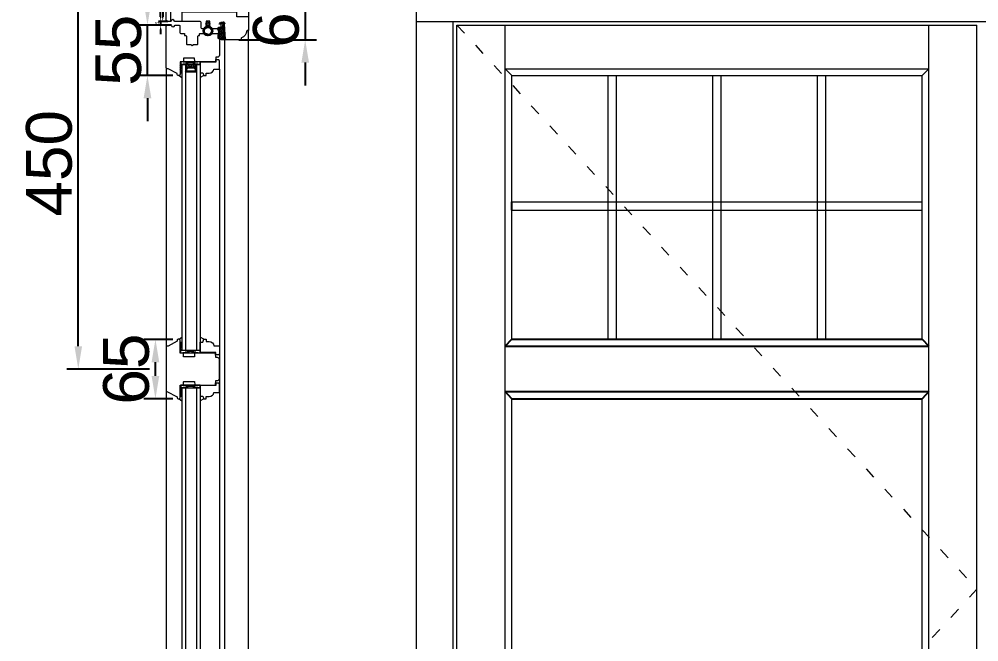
# Model space of a CAD drawing. Header units: millimetres. Extents: x 0 to 182016, y 11 to 3710.
# Drawn here: x 130620 to 131669, y 1785 to 2466 of the extents above; entities that cross this region are included whole.
import ezdxf

# ---------------------------------------------------------------- set-up
doc = ezdxf.new("R2010")
doc.units = ezdxf.units.MM
doc.linetypes.add('ACAD_ISO03W100', pattern=[30, 12, -18])
for name, color, linetype, lineweight in [('Matmenys', 10, 'Continuous', 20), ('OTHER', 251, 'Continuous', 13), ('Stakta', 7, 'Continuous', 25), ('Testinės profilio linijos', 7, 'Continuous', 5)]:
    doc.layers.add(name, color=color, linetype=linetype, lineweight=lineweight)
doc.layers.add('Stiklo paketas', color=7, linetype='Continuous')
doc.styles.get("Standard").update_dxf_attribs({"font": 'arial.ttf'})
doc.dimstyles.new('2', dxfattribs={"dimscale": 2, "dimtxt": 2.5, "dimasz": 2.5, "dimexe": 1.25, "dimexo": 0.625, "dimtad": 1, "dimtxsty": 'Standard', "dimcen": 2.5, "dimadec": 0, "dimazin": 0, "dimtfac": 1, "dimtmove": 0, "dimatfit": 3, "dimfxl": 1, "dimarcsym": 0})
doc.dimstyles.new('Padidinti matmenys', dxfattribs={"dimscale": 10, "dimtxt": 5, "dimasz": 2.5, "dimexe": 1.25, "dimexo": 0.625, "dimtad": 1, "dimdec": 1, "dimtxsty": 'Standard', "dimcen": 2.5, "dimadec": 0, "dimazin": 0, "dimtfac": 1, "dimtdec": 1, "dimtmove": 0, "dimatfit": 3, "dimfxl": 1, "dimarcsym": 0})

# ---------------------------------------------------------------- blocks, each defined once
blk = doc.blocks.new('*D1874')
at = {"layer": 'Defpoints', "color": 0, "transparency": 16777216}
for p in [(130788.9, 2503.1), (130776.5, 2463.1), (130783.4, 2463.1)]:
    blk.add_point(p, dxfattribs=at)
at = {"layer": 'Matmenys', "color": 0, "lineweight": -2, "transparency": 16777216}
for p, q in [((130787.6, 2503.1), (130774, 2503.1)), ((130776.5, 2498.1), (130776.5, 2468.1)), ((130782.1, 2463.1), (130774, 2463.1))]:
    blk.add_line(p, q, dxfattribs=at)
at = {"layer": 'Matmenys', "color": 0, "transparency": 16777216}
for points in [[(130775.7, 2498.1), (130777.3, 2498.1), (130776.5, 2503.1)], [(130775.7, 2468.1), (130777.3, 2468.1), (130776.5, 2463.1)]]:
    blk.add_solid(points, dxfattribs=at)
at = {"layer": 'Matmenys', "color": 0, "lineweight": 5, "transparency": 16777216, "insert": (130772.7, 2483.1), "char_height": 5, "attachment_point": 5, "rotation": 90}
blk.add_mtext('40', dxfattribs=at)
blk = doc.blocks.new('*D1875')
at = {"color": 0, "lineweight": -2, "transparency": 16777216}
for p, q in [((130932.2, 2528.1), (130932.2, 2553.1)), ((130868.1, 2503.1), (130944.7, 2503.1)), ((130932.2, 2503.1), (130932.2, 2443.1)), ((130859.6, 2443.1), (130944.7, 2443.1)), ((130932.2, 2418.1), (130932.2, 2393.1))]:
    blk.add_line(p, q, dxfattribs=at)
at = {"color": 0, "transparency": 16777216}
for points in [[(130928.1, 2528.1), (130936.4, 2528.1), (130932.2, 2503.1)], [(130928.1, 2418.1), (130936.4, 2418.1), (130932.2, 2443.1)]]:
    blk.add_solid(points, dxfattribs=at)
at = {"layer": 'Defpoints', "color": 0, "transparency": 16777216}
for p in [(130861.9, 2503.1), (130853.4, 2443.1), (130932.2, 2443.1)]:
    blk.add_point(p, dxfattribs=at)
at = {"color": 0, "lineweight": 5, "transparency": 16777216, "insert": (130900.5, 2473.1), "char_height": 50, "attachment_point": 5, "rotation": 90}
blk.add_mtext('60', dxfattribs=at)
blk = doc.blocks.new('*D1876')
at = {"color": 0, "lineweight": -2, "transparency": 16777216}
for p, q in [((130759.8, 2484.1), (130759.8, 2509.1)), ((130785.9, 2459.1), (130747.3, 2459.1)), ((130759.8, 2404.1), (130759.8, 2459.1)), ((130787.6, 2404.1), (130747.3, 2404.1)), ((130759.8, 2379.1), (130759.8, 2354.1))]:
    blk.add_line(p, q, dxfattribs=at)
at = {"color": 0, "transparency": 16777216}
for points in [[(130755.6, 2484.1), (130764, 2484.1), (130759.8, 2459.1)], [(130755.6, 2379.1), (130764, 2379.1), (130759.8, 2404.1)]]:
    blk.add_solid(points, dxfattribs=at)
at = {"layer": 'Defpoints', "color": 0, "transparency": 16777216}
for p in [(130759.8, 2459.1), (130792.1, 2459.1), (130793.9, 2404.1)]:
    blk.add_point(p, dxfattribs=at)
at = {"color": 0, "lineweight": 5, "transparency": 16777216, "insert": (130728.1, 2431.6), "char_height": 50, "attachment_point": 5, "rotation": 90}
blk.add_mtext('55', dxfattribs=at)
blk = doc.blocks.new('*D1878')
at = {"layer": 'Defpoints', "color": 0, "transparency": 16777216}
for p in [(130774.2, 2459.1), (130783.4, 2463.1), (130783.6, 2459.1)]:
    blk.add_point(p, dxfattribs=at)
at = {"layer": 'Matmenys', "color": 0, "lineweight": -2, "transparency": 16777216}
for p, q in [((130774.2, 2468.1), (130774.2, 2473.1)), ((130782.1, 2463.1), (130771.7, 2463.1)), ((130782.4, 2459.1), (130771.7, 2459.1)), ((130774.2, 2463.1), (130774.2, 2459.1)), ((130774.2, 2454.1), (130774.2, 2449.1))]:
    blk.add_line(p, q, dxfattribs=at)
at = {"layer": 'Matmenys', "color": 0, "transparency": 16777216}
for points in [[(130773.4, 2468.1), (130775, 2468.1), (130774.2, 2463.1)], [(130773.4, 2454.1), (130775, 2454.1), (130774.2, 2459.1)]]:
    blk.add_solid(points, dxfattribs=at)
at = {"layer": 'Matmenys', "color": 0, "lineweight": 5, "transparency": 16777216, "insert": (130770.4, 2461.1), "char_height": 5, "attachment_point": 5, "rotation": 90}
blk.add_mtext('4', dxfattribs=at)
blk = doc.blocks.new('*D2136')
at = {"color": 0, "lineweight": -2, "ltscale": 0.1, "transparency": 16777216}
for p, q in [((130932.2, 2558.1), (130932.2, 2667)), ((130872.3, 2533.1), (130944.7, 2533.1)), ((130932.2, 2503.1), (130932.2, 2533.1)), ((130872.3, 2503.1), (130944.7, 2503.1)), ((130932.2, 2478.1), (130932.2, 2453.1))]:
    blk.add_line(p, q, dxfattribs=at)
at = {"color": 0, "ltscale": 0.1, "transparency": 16777216}
for points in [[(130928.1, 2558.1), (130936.4, 2558.1), (130932.2, 2533.1)], [(130928.1, 2478.1), (130936.4, 2478.1), (130932.2, 2503.1)]]:
    blk.add_solid(points, dxfattribs=at)
at = {"layer": 'Defpoints', "color": 0, "ltscale": 0.1, "transparency": 16777216}
for p in [(130866, 2533.1), (130932.2, 2533.1), (130866, 2503.1)]:
    blk.add_point(p, dxfattribs=at)
at = {"color": 0, "ltscale": 0.1, "transparency": 16777216, "insert": (130900.4, 2625), "char_height": 50, "attachment_point": 5, "rotation": 90}
blk.add_mtext('30', dxfattribs=at)
blk = doc.blocks.new('*D2138')
at = {"color": 0, "lineweight": -2, "ltscale": 0.1, "transparency": 16777216}
for p, q in [((130787.6, 2115.5), (130756, 2115.5)), ((130768.5, 2075.5), (130768.5, 2090.5)), ((130787.6, 2050.5), (130756, 2050.5))]:
    blk.add_line(p, q, dxfattribs=at)
at = {"color": 0, "ltscale": 0.1, "transparency": 16777216}
for points in [[(130764.3, 2090.5), (130772.7, 2090.5), (130768.5, 2115.5)], [(130764.3, 2075.5), (130772.7, 2075.5), (130768.5, 2050.5)]]:
    blk.add_solid(points, dxfattribs=at)
at = {"layer": 'Defpoints', "color": 0, "ltscale": 0.1, "transparency": 16777216}
for p in [(130768.5, 2115.5), (130793.9, 2115.5), (130793.9, 2050.5)]:
    blk.add_point(p, dxfattribs=at)
at = {"color": 0, "ltscale": 0.1, "transparency": 16777216, "insert": (130736.7, 2083), "char_height": 50, "attachment_point": 5, "rotation": 90}
blk.add_mtext('65', dxfattribs=at)
blk = doc.blocks.new('*D2139')
at = {"color": 0, "lineweight": -2, "ltscale": 0.1, "transparency": 16777216}
for p, q in [((130776.1, 2533.1), (130671.7, 2533.1)), ((130684.2, 2108), (130684.2, 2508.1)), ((130762.2, 2083), (130671.7, 2083))]:
    blk.add_line(p, q, dxfattribs=at)
at = {"color": 0, "ltscale": 0.1, "transparency": 16777216}
for points in [[(130680, 2508.1), (130688.3, 2508.1), (130684.2, 2533.1)], [(130680, 2108), (130688.3, 2108), (130684.2, 2083)]]:
    blk.add_solid(points, dxfattribs=at)
at = {"layer": 'Defpoints', "color": 0, "ltscale": 0.1, "transparency": 16777216}
for p in [(130684.2, 2533.1), (130782.4, 2533.1), (130768.5, 2083)]:
    blk.add_point(p, dxfattribs=at)
at = {"color": 0, "ltscale": 0.1, "transparency": 16777216, "insert": (130652.4, 2308), "char_height": 50, "attachment_point": 5, "rotation": 90}
blk.add_mtext('450', dxfattribs=at)

msp = doc.modelspace()

# ---------------------------------------------------------------- hatches: boundary and pattern name
at = {"lineweight": 0, "ltscale": 0.5}
h = msp.add_hatch(dxfattribs=at)
h.set_pattern_fill('ANSI37', color=256, scale=0.5, style=0)
h.set_pattern_definition([(45, (130795.3701, 2419.5508), (-1.12253, 1.12253), []), (135, (130795.3701, 2419.5508), (-1.12253, -1.12253), [])])
h.paths.add_polyline_path([(130797.3701008, 2407.0507671), (130797.3701008, 2416.0507671), (130795.3701008, 2416.0507671), (130795.3701008, 2407.0507671)])
at = {"lineweight": 0}
h = msp.add_hatch(dxfattribs=at)
h.set_pattern_fill('HEX', color=256, scale=0.25, style=0)
h.set_pattern_definition([(360, (117893.9611, 20763.3218), (-7e-16, -1.374815), [0.79375, -1.5875]), (240, (117893.9611, 20763.3218), (-1.190624716, 0.6874075), [0.79375, -1.5875]), (300, (117894.7548, 20763.3218), (-1.190624716, -0.6874075), [0.79375, -1.5875])])
h.paths.add_polyline_path([(130801.3693917, 2416.0507671), (130801.3693917, 2411.0507671), (130803.3693917, 2413.0507671), (130811.3693917, 2413.0507671), (130813.3693917, 2411.0507671), (130813.3701008, 2416.0507671)])
h = msp.add_hatch(dxfattribs=at)
h.set_pattern_fill('JIS_WOOD', color=256, style=0)
h.set_pattern_definition([(315, (117893.9611, 20763.3218), (-0.5, -0.5), [])])
h.paths.add_polyline_path([(130811.3693917, 2413.0507671), (130803.3693917, 2413.0507671), (130801.3693917, 2411.0507671), (130801.3693917, 2408.0507671), (130813.4059743, 2408.0330337), (130813.3693917, 2411.0507671)])
h.paths.add_polyline_path([(130803.7836053, 2412.0507671), (130810.9551782, 2412.0507671), (130812.3693917, 2410.6365535), (130812.3693917, 2409.0507671), (130802.3693917, 2409.0507671), (130802.3693917, 2410.6365535)], flags=16)
at = {"lineweight": 0, "ltscale": 0.5}
h = msp.add_hatch(dxfattribs=at)
h.set_pattern_fill('ANSI37', color=256, scale=0.5, style=0)
h.set_pattern_definition([(45, (130795.3701, 1059.6748), (-1.122532, 1.122532), []), (135, (130795.3701, 1059.6748), (-1.122532, -1.122532), [])])
h.paths.add_polyline_path([(130797.3701012, 2112.5275474), (130797.3701012, 2103.5275474), (130795.3701012, 2103.5275474), (130795.3701012, 2112.5275474)])
h = msp.add_hatch(dxfattribs=at)
h.set_pattern_fill('ANSI37', color=256, scale=0.5, style=0)
h.set_pattern_definition([(45, (130795.3701, 1166.6748), (-1.122532, 1.122532), []), (135, (130795.3701, 1166.6748), (-1.122532, -1.122532), [])])
h.paths.add_polyline_path([(130797.3701012, 2053.5275474), (130797.3701012, 2062.5275474), (130795.3701012, 2062.5275474), (130795.3701012, 2053.5275474)])
at = {"layer": 'Matmenys'}
h = msp.add_hatch(dxfattribs=at)
h.set_pattern_fill('ANSI37', color=252, scale=0.5, angle=-180, style=0)
h.set_pattern_definition([(225, (-24824.926, -1098163.0218), (1.1225320151, -1.1225320151), []), (315, (-24824.926, -1098163.0218), (1.1225320151, 1.1225320151), [])])
edge = h.paths.add_edge_path()
edge.add_arc((130843.4898307, 2446.5649189), 0.1, 273.5893456117, 363.5893456117, ccw=False)
edge.add_line((130843.4960912, 2446.4651151), (130841.9484054, 2446.3680319))
edge.add_arc((130841.9640566, 2446.1185223), 0.25, 93.5893456117, 273.5893456117)
edge.add_line((130841.9797079, 2445.8690127), (130844.0264128, 2445.9973983))
edge.add_arc((130844.0201523, 2446.0972022), 0.1, 273.5893456117, 363.589345619)
edge.add_line((130844.1199562, 2446.1034627), (130844.1955992, 2446.1082076))
edge.add_line((130844.1955992, 2446.1082076), (130844.3199135, 2444.1264067))
edge.add_spline(control_points=[(130844.3199135, 2444.1264067), (130844.3081112, 2444.0472482), (130844.2969356, 2443.9772566), (130844.2751417, 2443.8935058), (130844.2657559, 2443.8699415), (130844.253061, 2443.8460584), (130844.2468118, 2443.8379988), (130844.221223, 2443.813511), (130844.191986, 2443.7946181), (130844.0876662, 2443.7609148), (130844.014734, 2443.7477928), (130843.7617509, 2443.7280907), (130843.5479168, 2443.738589), (130843.1054384, 2443.7579172), (130842.8861095, 2443.7623925), (130842.4662186, 2443.7634687), (130842.2631325, 2443.7604367), (130841.6729251, 2443.7477263), (130841.304875, 2443.7345498), (130840.5516936, 2443.7348115), (130840.1749437, 2443.7533079), (130839.5818393, 2443.8564942), (130839.3542683, 2443.9163882), (130838.9571671, 2444.0694239), (130838.7853794, 2444.1521733), (130838.4442117, 2444.3561734), (130838.278009, 2444.4762882), (130837.9868493, 2444.7437333), (130837.8632693, 2444.891407), (130837.7035506, 2445.1725915), (130837.6559966, 2445.3078878), (130837.5963917, 2445.6091866), (130837.5856883, 2445.7727866), (130837.5994322, 2446.3573834), (130837.6941864, 2446.821299), (130837.8659287, 2447.7137951), (130837.9496233, 2448.1408754), (130838.1608096, 2449.219224), (130838.2945437, 2449.8772746), (130838.4194697, 2450.8703765), (130838.4499636, 2451.1739776), (130838.474299, 2451.7960212), (130838.4667583, 2452.1119253), (130838.3818739, 2452.6611335), (130838.3205353, 2452.8972169), (130838.1480749, 2453.2978684), (130838.0532265, 2453.4565009), (130837.8689581, 2453.7551597), (130837.7791006, 2453.8966169), (130837.6230175, 2454.1983998), (130837.5530474, 2454.3634525), (130837.4333161, 2454.7285742), (130837.3903136, 2454.9295243), (130837.3664149, 2455.2689409), (130837.3796207, 2455.4109264), (130837.43966, 2455.6061471), (130837.4764001, 2455.6714749), (130837.5849492, 2455.7981983), (130837.6570154, 2455.8573761), (130837.921103, 2456.0144537), (130838.1622113, 2456.0959533), (130838.7126223, 2456.2125706), (130839.0208174, 2456.2491021), (130839.6170352, 2456.3023736), (130839.9045861, 2456.3215961), (130840.435076, 2456.3649555), (130840.6833345, 2456.3870917), (130841.0881368, 2456.423306), (130841.2455401, 2456.4373925), (130841.5694725, 2456.4655146), (130841.7477897, 2456.4805506), (130842.0506568, 2456.5488356), (130842.1684788, 2456.5844707), (130842.3809576, 2456.6800674), (130842.4748724, 2456.7332143), (130842.6200661, 2456.8518551), (130842.6750842, 2456.9074773), (130842.7641762, 2457.0312445), (130842.7970556, 2457.0948716), (130842.8452238, 2457.2137356), (130842.862105, 2457.2708127), (130842.8880489, 2457.371393), (130842.8977665, 2457.4157886), (130842.9068025, 2457.4567849)], knot_values=[0, 0, 0, 0, 0.2245066002, 0.2245066002, 0.377043448, 0.377043448, 0.5295802957, 0.5295802957, 0.8082977366, 0.8082977366, 1.0870151774, 1.0870151774, 1.6244414062, 1.6244414062, 2.161867635, 2.161867635, 2.6992938638, 2.6992938638, 3.7741463214, 3.7741463214, 5.0334406395, 5.0334406395, 5.8656302806, 5.8656302806, 6.5060139406, 6.5060139406, 7.1463976006, 7.1463976006, 7.7996240151, 7.7996240151, 8.3563201169, 8.3563201169, 8.9130162187, 8.9130162187, 10.239934143, 10.239934143, 11.5668520673, 11.5668520673, 13.5970761059, 13.5970761059, 14.4582175179, 14.4582175179, 15.3193589298, 15.3193589298, 15.9856015553, 15.9856015553, 16.5061017172, 16.5061017172, 17.0266018791, 17.0266018791, 17.547102041, 17.547102041, 18.1672448488, 18.1672448488, 18.7176261004, 18.7176261004, 19.1465766047, 19.1465766047, 19.5755271091, 19.5755271091, 20.3898249977, 20.3898249977, 21.2041228863, 21.2041228863, 21.9655448497, 21.9655448497, 22.7269668131, 22.7269668131, 23.2229068178, 23.2229068178, 23.7188468224, 23.7188468224, 24.0184411081, 24.0184411081, 24.2549295987, 24.2549295987, 24.4119994701, 24.4119994701, 24.5501072405, 24.5501072405, 24.6882150108, 24.6882150108, 24.8099116426, 24.8099116426, 24.8099116426, 24.8099116426], degree=3, periodic=0)
edge.add_line((130842.9068025, 2457.4567849), (130843.5896345, 2446.5711794))

# ---------------------------------------------------------------- linework, layer by layer
at = {"lineweight": 5}
for p, q in [((131054.0637518, 1218.3701467), (131054.0637518, 2503.0507674)), ((131054.0637518, 2463.0507671), (132314.0415457, 2463.0507671)), ((131094.0637518, 1218.3701467), (131094.0637518, 2463.0507671)), ((131098.0637518, 2459.0507671), (131666.5526489, 2459.0507671)), ((131098.0637518, 1225.8203183), (131098.0637518, 2459.0507671)), ((131150.7466578, 1225.8203183), (131150.7466578, 2459.0507671)), ((131613.8697432, 1225.8203183), (131613.8697432, 2459.0507671)), ((131666.5526489, 1225.8203183), (131666.5526489, 2459.0507671)), ((131150.7466578, 2411.3678614), (131613.8697432, 2411.3678614)), ((131158.0637522, 2404.0507671), (131150.7466578, 2411.3678614)), ((131158.0637522, 2404.0507671), (131606.5526489, 2404.0507671)), ((131158.0637522, 2115.5275474), (131158.0637522, 2404.0507671)), ((131263.4387522, 2115.5275474), (131263.4387522, 2404.0507671)), ((131272.4387522, 2115.5275474), (131272.4387522, 2404.0507671)), ((131377.8137522, 2115.5275474), (131377.8137522, 2404.0507671)), ((131386.8137522, 2115.5275474), (131386.8137522, 2404.0507671)), ((131492.1887522, 2115.5275474), (131492.1887522, 2404.0507671)), ((131501.1887522, 2115.5275474), (131501.1887522, 2404.0507671)), ((131606.5526489, 2404.0507671), (131613.8697432, 2411.3678614)), ((131606.5526489, 2115.5275474), (131606.5526489, 2404.0507671)), ((131158.0637522, 2265.7841697), (131606.5526489, 2265.7841697)), ((131158.0637522, 2256.7841697), (131606.5526489, 2256.7841697)), ((131158.0637522, 1280.8203183), (131158.0637522, 2050.5275474)), ((131606.5526489, 1280.8203183), (131606.5526489, 2050.5275474))]:
    msp.add_line(p, q, dxfattribs=at)
for p, q in [((130842.6274358, 2461.9104069), (130838.2803453, 2460.9269604)), ((130838.2803453, 2460.9269604), (130838.5010001, 2459.9516084)), ((130841.7210066, 2460.6800736), (130838.5010001, 2459.9516084)), ((130842.6591424, 2461.4049445), (130841.6106792, 2461.1677496)), ((130841.6106792, 2461.1677496), (130841.7210066, 2460.6800736)), ((130843.117216, 2462.0889953), (130842.6181968, 2462.0576928)), ((130842.6181968, 2462.0576928), (130842.6274358, 2461.9104069)), ((130842.6591424, 2461.4049445), (130843.5896345, 2446.5711794)), ((130844.1836807, 2461.058654), (130843.117216, 2462.0889953)), ((130843.1628361, 2461.3617266), (130844.1199562, 2446.1034627)), ((130844.2305787, 2460.3110133), (130843.1628361, 2461.3617266)), ((130844.1836807, 2461.058654), (130844.2305787, 2460.3110133)), ((130843.4960912, 2446.4651151), (130841.9484054, 2446.3680319)), ((130844.0264128, 2445.9973983), (130841.9797079, 2445.8690127)), ((130844.1199562, 2446.1034627), (130844.1955992, 2446.1082076))]:
    msp.add_line(p, q)
at = {"color": 1}
for p, q in [((130842.6138343, 2457.5213577), (130842.5034047, 2459.281809)), ((130844.3199135, 2444.1264067), (130843.3642562, 2459.3613515)), ((130844.6166336, 2444.0821665), (130843.6553389, 2459.4069819))]:
    msp.add_line(p, q, dxfattribs=at)
at = {"linetype": 'ACAD_ISO03W100', "lineweight": 5}
for p, q in [((131098.0637518, 2459.0507671), (131666.5526489, 1842.4355422)), ((131666.5526489, 1842.4355422), (131098.0637518, 1225.8203183))]:
    msp.add_line(p, q, dxfattribs=at)
at = {"lineweight": 0}
for p, q in [((130817.3693917, 2416.0507671), (130796.3693917, 2419.0507671)), ((130817.3693917, 2419.0507671), (130796.3693917, 2416.0507671)), ((130794.3701008, 2404.0507671), (130797.3701008, 2401.764102)), ((130795.3701008, 2407.0507671), (130797.3701008, 2407.0507671)), ((130821.3701008, 2404.0507671), (130817.3701008, 2401.764102)), ((130794.3701012, 2115.5275474), (130797.3701012, 2117.8142125)), ((130795.3701012, 2112.5275474), (130797.3701012, 2112.5275474)), ((130821.3701012, 2115.5275474), (130817.3701012, 2117.8142125)), ((130795.3701012, 2103.5275474), (130798.3701012, 2103.5275474)), ((130817.3693922, 2103.5275474), (130796.3693922, 2100.5275474)), ((130817.3693922, 2100.5275474), (130796.3693922, 2103.5275474)), ((130795.3701012, 2062.5275474), (130798.3701012, 2062.5275474)), ((130817.3693922, 2062.5275474), (130796.3693922, 2065.5275474)), ((130817.3693922, 2065.5275474), (130796.3693922, 2062.5275474)), ((130794.3701012, 2050.5275474), (130797.3701012, 2048.2408823)), ((130795.3701012, 2053.5275474), (130797.3701012, 2053.5275474)), ((130821.3701012, 2050.5275474), (130817.3701012, 2048.2408823))]:
    msp.add_line(p, q, dxfattribs=at)
at = {"lineweight": 9}
for p, q in [((130797.3701008, 2416.050682), (130797.3701008, 2103.5275474)), ((130801.3701008, 2416.050682), (130801.3701008, 2103.5275474)), ((130813.3701008, 2416.050682), (130813.3701008, 2103.5275474)), ((130817.3701008, 2416.050682), (130817.3701008, 2103.5275474)), ((130838.3701008, 2411.0507671), (130838.3701008, 1273.8203183)), ((130797.3701008, 2062.5275474), (130797.3701008, 1268.8204034)), ((130801.3701008, 2062.5275474), (130801.3701008, 1268.8204034)), ((130813.3701008, 2062.5275474), (130813.3701008, 1268.8204034)), ((130817.3701008, 2062.5275474), (130817.3701008, 1268.8204034))]:
    msp.add_line(p, q, dxfattribs=at)
at = {"ltscale": 0.1}
for p, q in [((131158.0637522, 2256.7841697), (131158.0637522, 2265.7841697)), ((131158.0637522, 2115.5275474), (131606.5526489, 2115.5275474)), ((131150.7466578, 2108.210453), (131613.8697432, 2108.210453)), ((131150.7466578, 2058.6259736), (131613.8697432, 2058.6259736)), ((131158.0637522, 2050.5275474), (131606.5526489, 2050.5275474))]:
    msp.add_line(p, q, dxfattribs=at)
at = {"lineweight": 5}
msp.add_lwpolyline([(130785.3786638, 2463.050767), (130785.3786638, 2485.050767), (130857.3788658, 2485.050767), (130857.3788658, 2490.050767), (130870.3788658, 2490.050767), (130870.3788658, 2468.050767), (130857.3788658, 2468.050767), (130857.3788658, 2473.050767), (130797.3786638, 2473.050767), (130797.3786638, 2463.0507671)], dxfattribs=at)
at = {"lineweight": 0}
for points in [[(130817.3693917, 2419.0507671), (130796.3693917, 2419.0507671), (130796.3693917, 2416.0507671), (130817.3693917, 2416.0507671)], [(130811.3693917, 2413.0507671), (130803.3693917, 2413.0507671), (130801.3693917, 2411.0507671), (130801.3693917, 2408.0507671), (130813.3693917, 2408.0507671), (130813.3693917, 2411.0507671)], [(130810.9551782, 2412.0507671), (130803.7836053, 2412.0507671), (130802.3693917, 2410.6365535), (130802.3693917, 2409.0507671), (130812.3693917, 2409.0507671), (130812.3693917, 2410.6365535)], [(130817.3693922, 2100.5275474), (130796.3693922, 2100.5275474), (130796.3693922, 2103.5275474), (130817.3693922, 2103.5275474)], [(130817.3693922, 2065.5275474), (130796.3693922, 2065.5275474), (130796.3693922, 2062.5275474), (130817.3693922, 2062.5275474)]]:
    msp.add_lwpolyline(points, close=True, dxfattribs=at)
for points in [[(130832.3701008, 2411.0507671), (130838.3701008, 2411.0507671), (130838.3701008, 2420.0507671, 0.4142135624), (130837.3701008, 2421.0507671), (130834.3701008, 2421.0507671), (130834.3701008, 2418.5507671), (130817.3701008, 2418.5507671), (130817.3701008, 2407.0507671), (130820.3701008, 2407.0507671), (130821.3701008, 2404.0507671), (130823.8701008, 2404.0507671), (130823.8701008, 2406.5507671), (130827.3951636, 2406.5507671, 0.3851703882), (130832.3701008, 2411.0507671)], [(130832.3701012, 2108.5275474), (130838.3701012, 2108.5275474), (130838.3701012, 2099.5275474, -0.4142135624), (130837.3701012, 2098.5275474), (130834.3701012, 2098.5275474), (130834.3701012, 2101.0275474), (130817.3701012, 2101.0275474), (130817.3701012, 2112.5275474), (130820.3701012, 2112.5275474), (130821.3701012, 2115.5275474), (130823.8701012, 2115.5275474), (130823.8701012, 2113.0275474), (130827.395164, 2113.0275474, -0.3851703882), (130832.3701012, 2108.5275474)], [(130832.3701012, 2057.5275474), (130838.3701012, 2057.5275474), (130838.3701012, 2066.5275474, 0.4142135624), (130837.3701012, 2067.5275474), (130834.3701012, 2067.5275474), (130834.3701012, 2065.0275474), (130817.3701012, 2065.0275474), (130817.3701012, 2053.5275474), (130820.3701012, 2053.5275474), (130821.3701012, 2050.5275474), (130823.8701012, 2050.5275474), (130823.8701012, 2053.0275474), (130827.395164, 2053.0275474, 0.3851703882), (130832.3701012, 2057.5275474)]]:
    msp.add_lwpolyline(points, format="xyb", dxfattribs=at)
at = {"ltscale": 0.1}
for points in [[(131150.7466578, 2108.210453), (131158.0637522, 2115.5275474)], [(131606.5526489, 2115.5275474), (131613.8697432, 2108.210453)], [(131158.0637522, 2050.5275474), (131150.7466578, 2058.6259736)], [(131613.8697432, 2058.6259736), (131606.5526489, 2050.5275474)]]:
    msp.add_lwpolyline(points, dxfattribs=at)
at = {"color": 18, "linetype": 'ByBlock', "true_color": 0x000000}
for radius in [4.85, 4.25]:
    msp.add_circle((130825.8690353, 2452.7246942), radius, dxfattribs=at)
for centre, radius, start, end in [((130841.9640566, 2446.1185223), 0.25, 93.5893456108, 273.5893456108), ((130843.4898307, 2446.5649189), 0.1, 273.5893456108, 3.5893456092), ((130844.0201523, 2446.0972022), 0.1, 273.5893456108, 3.5893456092)]:
    msp.add_arc(centre, radius, start, end)
at = {"color": 1}
msp.add_spline([(130844.6166336, 2444.0821665), (130844.5261369, 2443.7206661), (130843.2522784, 2443.4511252), (130838.5599054, 2443.9395146), (130837.4698991, 2444.9827123), (130837.4512827, 2447.1461842), (130837.7816566, 2448.844224), (130838.128573, 2451.0096649), (130837.9291442, 2453.0463866), (130837.4529752, 2453.8746313), (130837.1727119, 2455.7291715), (130839.8848904, 2456.6216174), (130841.363766, 2456.7487849), (130842.0510339, 2456.8667563), (130842.4929192, 2457.1689619), (130842.6138343, 2457.5213577)], degree=3, dxfattribs=at)
msp.add_open_spline([(130844.3199135, 2444.1264067), (130844.3081112, 2444.0472482), (130844.2969356, 2443.9772566), (130844.2751417, 2443.8935058), (130844.2657559, 2443.8699415), (130844.253061, 2443.8460584), (130844.2468118, 2443.8379988), (130844.221223, 2443.813511), (130844.191986, 2443.7946181), (130844.0876662, 2443.7609148), (130844.014734, 2443.7477928), (130843.7617509, 2443.7280907), (130843.5479168, 2443.738589), (130843.1054384, 2443.7579172), (130842.8861095, 2443.7623925), (130842.4662186, 2443.7634687), (130842.2631325, 2443.7604367), (130841.6729251, 2443.7477263), (130841.304875, 2443.7345498), (130840.5516936, 2443.7348115), (130840.1749437, 2443.7533079), (130839.5818393, 2443.8564942), (130839.3542683, 2443.9163882), (130838.9571671, 2444.0694239), (130838.7853794, 2444.1521733), (130838.4442117, 2444.3561734), (130838.278009, 2444.4762882), (130837.9868493, 2444.7437333), (130837.8632693, 2444.891407), (130837.7035506, 2445.1725915), (130837.6559966, 2445.3078878), (130837.5963917, 2445.6091866), (130837.5856883, 2445.7727866), (130837.5994322, 2446.3573834), (130837.6941864, 2446.821299), (130837.8659287, 2447.7137951), (130837.9496233, 2448.1408754), (130838.1608096, 2449.219224), (130838.2945437, 2449.8772746), (130838.4194697, 2450.8703765), (130838.4499636, 2451.1739776), (130838.474299, 2451.7960212), (130838.4667583, 2452.1119253), (130838.3818739, 2452.6611335), (130838.3205353, 2452.8972169), (130838.1480749, 2453.2978684), (130838.0532265, 2453.4565009), (130837.8689581, 2453.7551597), (130837.7791006, 2453.8966169), (130837.6230175, 2454.1983998), (130837.5530474, 2454.3634525), (130837.4333161, 2454.7285742), (130837.3903136, 2454.9295243), (130837.3664149, 2455.2689409), (130837.3796207, 2455.4109264), (130837.43966, 2455.6061471), (130837.4764001, 2455.6714749), (130837.5849492, 2455.7981983), (130837.6570154, 2455.8573761), (130837.921103, 2456.0144537), (130838.1622113, 2456.0959533), (130838.7126223, 2456.2125706), (130839.0208174, 2456.2491021), (130839.6170352, 2456.3023736), (130839.9045861, 2456.3215961), (130840.435076, 2456.3649555), (130840.6833345, 2456.3870917), (130841.0881368, 2456.423306), (130841.2455401, 2456.4373925), (130841.5694725, 2456.4655146), (130841.7477897, 2456.4805506), (130842.0506568, 2456.5488356), (130842.1684788, 2456.5844707), (130842.3809576, 2456.6800674), (130842.4748724, 2456.7332143), (130842.6200661, 2456.8518551), (130842.6750842, 2456.9074773), (130842.7641762, 2457.0312445), (130842.7970556, 2457.0948716), (130842.8452238, 2457.2137356), (130842.862105, 2457.2708127), (130842.8880489, 2457.371393), (130842.8977665, 2457.4157886), (130842.9068025, 2457.4567849)], degree=3, knots=[0, 0, 0, 0, 0.2245066002, 0.2245066002, 0.377043448, 0.377043448, 0.5295802957, 0.5295802957, 0.8082977366, 0.8082977366, 1.0870151774, 1.0870151774, 1.6244414062, 1.6244414062, 2.161867635, 2.161867635, 2.6992938638, 2.6992938638, 3.7741463214, 3.7741463214, 5.0334406395, 5.0334406395, 5.8656302806, 5.8656302806, 6.5060139406, 6.5060139406, 7.1463976006, 7.1463976006, 7.7996240151, 7.7996240151, 8.3563201169, 8.3563201169, 8.9130162187, 8.9130162187, 10.239934143, 10.239934143, 11.5668520673, 11.5668520673, 13.5970761059, 13.5970761059, 14.4582175179, 14.4582175179, 15.3193589298, 15.3193589298, 15.9856015553, 15.9856015553, 16.5061017172, 16.5061017172, 17.0266018791, 17.0266018791, 17.547102041, 17.547102041, 18.1672448488, 18.1672448488, 18.7176261004, 18.7176261004, 19.1465766047, 19.1465766047, 19.5755271091, 19.5755271091, 20.3898249977, 20.3898249977, 21.2041228863, 21.2041228863, 21.9655448497, 21.9655448497, 22.7269668131, 22.7269668131, 23.2229068178, 23.2229068178, 23.7188468224, 23.7188468224, 24.0184411081, 24.0184411081, 24.2549295987, 24.2549295987, 24.4119994701, 24.4119994701, 24.5501072405, 24.5501072405, 24.6882150108, 24.6882150108, 24.8099116426, 24.8099116426, 24.8099116426, 24.8099116426], dxfattribs=at)
at = {"layer": 'OTHER'}
msp.add_lwpolyline([(130825.2590091, 2457.5279041), (130825.2590091, 2458.9438129), (130823.6137278, 2458.9438129), (130823.6137278, 2459.4694951), (130825.2590091, 2460.2128361), (130825.2590091, 2461.0054557), (130823.6137278, 2461.0054557), (130823.6137278, 2461.2243465), (130825.8690353, 2462.7272277), (130828.1243428, 2461.2243465), (130828.1243428, 2461.0054557), (130826.4790614, 2461.0054557), (130826.4790614, 2460.2128361), (130828.1243428, 2459.4694951), (130828.1243428, 2458.9438129), (130826.4790614, 2458.9438129), (130826.4790614, 2457.5279041)], dxfattribs=at)
at = {"layer": 'Stakta', "color": 18, "lineweight": 5, "true_color": 0x000000}
msp.add_lwpolyline([(130870.3788658, 2500.0507674), (130870.3788658, 2454.0507671, -0.4142135624), (130869.3788658, 2453.0507671), (130868.6695391, 2453.0507671, 0.4001549105), (130868.3698881, 2452.7652325, -0.3090857966), (130862.5816048, 2445.1159218, 0.3199404334), (130862.3769749, 2444.8340987), (130862.3700628, 2444.0420405, -0.4116598905), (130861.3701008, 2443.0507671), (130845.4748994, 2443.0507671, -0.4116598905), (130844.4749375, 2444.0420405), (130844.3875165, 2454.0594936, 0.2023892741), (130844.0788658, 2454.7733242), (130844.0788658, 2462.0507671), (130840.0788658, 2462.0507671), (130840.0788658, 2455.0507671), (130830.6822073, 2455.0507671, -0.2720281141), (130830.245443, 2455.3073806, 0.164173551), (130827.8778002, 2457.4560918), (130827.8778002, 2463.5507671), (130823.8778002, 2463.5507671), (130823.8778002, 2457.4560918, 0.164173551), (130821.5101575, 2455.3073806, -0.2720281141), (130821.0733932, 2455.0507671), (130819.4399919, 2455.0507671, -0.4116598905), (130818.44003, 2456.0420405), (130818.3875165, 2462.0594936, 0.4116598905), (130817.3875546, 2463.0507671), (130789.8283555, 2463.0507671, -0.3563939587), (130789.3384576, 2463.4507671, 0.8164965809), (130785.419274, 2463.4507671, -0.3563939587), (130784.929376, 2463.0507671), (130781.8788658, 2463.0507671, -0.4142135624), (130780.3788658, 2464.5507671), (130780.3788658, 2500.0507674, -0.4142135624)], format="xyb", dxfattribs=at)
msp.add_lwpolyline([(130800.7598075, 2447.5507671), (130801.8129291, 2447.5507671, -0.4091108014), (130802.3128529, 2447.0594933), (130802.4649557, 2438.3455313, 0.4091108014), (130802.76491, 2438.0507671), (130806.78873, 2438.0507671, -0.1989123674), (130807.1422834, 2437.9043205), (130808.4079688, 2436.638635, 0.4142135624), (130808.8322329, 2436.638635), (130810.0979183, 2437.9043205, -0.1989123674), (130810.4514717, 2438.0507671), (130814.4752917, 2438.0507671, 0.4091108014), (130814.775246, 2438.3455313), (130814.9273487, 2447.0594933, -0.4091108014), (130815.4272726, 2447.5507671), (130816.4803942, 2447.5507671, 0.4040262259), (130816.7802114, 2447.8402972), (130816.8405517, 2449.5682168, -0.4040262258), (130817.3402471, 2450.0507671), (130824.4206111, 2450.0507671, -0.3563939587), (130824.910509, 2449.6507671, 0.8164965809), (130828.8296926, 2449.6507671, -0.3563939587), (130829.3195906, 2450.0507671), (130837.3701008, 2450.0507671, -0.4142135624), (130838.3701008, 2449.0507671), (130838.3701008, 2426.0507671, -0.4142135624), (130836.3701008, 2424.0507671), (130834.6674942, 2424.0507671, 0.4116598905), (130834.3675056, 2423.753385), (130834.3307918, 2419.5464038, -0.4116598905), (130833.8308109, 2419.0507671), (130811.9006639, 2419.0507671, -0.4116598905), (130811.4006829, 2419.5464038), (130811.372696, 2422.753385, 0.4116598905), (130811.0727075, 2423.0507671), (130799.6674942, 2423.0507671, 0.4116598905), (130799.3675056, 2422.753385), (130799.3395187, 2419.5464038, -0.4116598905), (130798.8395378, 2419.0507671), (130795.3701008, 2419.0507671), (130795.3701008, 2405.0507671, -0.4142135624), (130794.3701008, 2404.0507671), (130793.3788658, 2404.0507671, -0.4116598905), (130792.3789039, 2405.0420405), (130792.3701008, 2406.0507671), (130782.4801726, 2411.3093352, 0.1227845609), (130782.2454368, 2411.3678614), (130781.3701008, 2411.3678614, -0.4142135624), (130780.3701008, 2412.3678614), (130780.3701008, 2458.0507671, -0.4142135624), (130781.3701008, 2459.0507671), (130785.4206111, 2459.0507671, -0.3563939587), (130785.910509, 2458.6507671, 0.8164965809), (130789.8296926, 2458.6507671, -0.3563939587), (130790.3195906, 2459.0507671), (130794.3002478, 2459.0507671, -0.4116598905), (130795.3002097, 2458.0594936), (130795.3614501, 2451.0420405, 0.4116598905), (130796.361412, 2450.0507671), (130799.8999374, 2450.0507671, -0.4040361542), (130800.3996499, 2449.5682168), (130800.4599902, 2447.8402972, 0.4040262258)], format="xyb", close=True, dxfattribs=at)
at = {"layer": 'Stiklo paketas', "lineweight": 5}
msp.add_lwpolyline([(130838.3701012, 2093.5275474, 0.4142135624), (130836.3701012, 2095.5275474), (130834.6674945, 2095.5275474, -0.4116598905), (130834.367506, 2095.8249294), (130834.3307922, 2100.0319106, 0.4116598905), (130833.8308112, 2100.5275474), (130811.3701012, 2100.5275474), (130811.3701012, 2096.5275474), (130799.3701012, 2096.5275474), (130799.3701012, 2100.5275474), (130795.3701012, 2100.5275474), (130795.3701012, 2114.5275474, 0.4142135624), (130794.3701012, 2115.5275474), (130793.3701012, 2115.5275474, 0.4142135624), (130792.3701012, 2114.5275474), (130792.3701012, 2113.5275474), (130782.3701012, 2108.210453), (130781.3701012, 2108.210453, 0.4142135624), (130780.3701012, 2107.210453), (130780.3701012, 2059.5089212, 0.2773245441), (130780.9006296, 2058.6259736), (130792.3701012, 2052.5275474), (130792.3789042, 2051.5188208, 0.4116598905), (130793.3788661, 2050.5275474), (130794.3701012, 2050.5275474, 0.4142135624), (130795.3701012, 2051.5275474), (130795.3701012, 2065.5275474), (130798.8395381, 2065.5275474, 0.4116598905), (130799.3395191, 2066.0231841), (130799.367506, 2069.2301653, -0.4116598905), (130799.6674945, 2069.5275474), (130811.0727078, 2069.5275474, -0.4116598905), (130811.3726964, 2069.2301653), (130811.4006833, 2066.0231841, 0.4116598905), (130811.9006643, 2065.5275474), (130833.8308112, 2065.5275474, 0.4116598905), (130834.3307922, 2066.0231841), (130834.367506, 2070.2301653, -0.4116598905), (130834.6674945, 2070.5275474), (130836.3701012, 2070.5275474, 0.4142135624), (130838.3701012, 2072.5275474)], format="xyb", close=True, dxfattribs=at)
at = {"layer": 'Testinės profilio linijos', "lineweight": 5}
for p, q in [((130844.3701008, 1231.8887812), (130844.3701008, 2454.2367855)), ((130870.370101, 1232.0197131), (130870.3700998, 2453.9186494)), ((130780.3701014, 2412.3667916), (130780.3701008, 1271.8389445))]:
    msp.add_line(p, q, dxfattribs=at)

# ---------------------------------------------------------------- dimensions: what is measured, and where the dimension line sits
at = {"color": 1, "ltscale": 0.1}
for base, p1, p2, picture, middle in [((130932.2380847, 2533.0507674), (130866.0343775, 2503.0507674), (130866.0343775, 2533.0507674), '*D2136', (130900.4423821, 2625.0101808)), ((130684.1754724, 2533.0507674), (130768.494739, 2083.0275474), (130782.3788658, 2533.0507674), '*D2139', (130652.396823, 2308.0391574))]:
    dim = msp.add_linear_dim(base=base, p1=p1, p2=p2, angle=90, dimstyle='Padidinti matmenys', dxfattribs=at)
    dim.commit()
    dim.dimension.update_dxf_attribs({"geometry": picture, "text_midpoint": middle})
at = {"color": 1, "lineweight": 5}
for base, p1, p2, picture, middle in [((130932.2380847, 2443.0507671), (130861.8701008, 2503.0507671), (130853.3701008, 2443.0507671), '*D1875', (130932.2380847, 2473.0507671)), ((130759.7985973, 2459.0507671), (130793.8701008, 2404.0507671), (130792.1201008, 2459.0507671), '*D1876', (130759.7985973, 2431.5507671))]:
    dim = msp.add_linear_dim(base=base, p1=p1, p2=p2, angle=90, dimstyle='Padidinti matmenys', dxfattribs=at)
    dim.commit()
    dim.dimension.update_dxf_attribs({"geometry": picture, "text_midpoint": middle, "dimtype": 160})
at = {"color": 1, "ltscale": 0.1}
dim = msp.add_linear_dim(base=(130768.494739, 2115.5275474), p1=(130793.8744837, 2050.5275474), p2=(130793.8701012, 2115.5275474), angle=90, dimstyle='Padidinti matmenys', dxfattribs=at)
dim.commit()
dim.dimension.update_dxf_attribs({"geometry": '*D2138', "text_midpoint": (130768.494739, 2083.0275474), "dimtype": 160})
at = {"layer": 'Matmenys', "lineweight": 5}
for base, p1, p2, picture, middle in [((130776.5109065, 2463.0507671), (130788.8701008, 2503.0507671), (130783.3701008, 2463.0507671), '*D1874', (130776.5109065, 2483.0507671)), ((130774.1977088, 2459.0507671), (130783.3701008, 2463.0507671), (130783.6201008, 2459.0507671), '*D1878', (130774.1977088, 2461.0507671))]:
    dim = msp.add_linear_dim(base=base, p1=p1, p2=p2, angle=90, dimstyle='2', dxfattribs=at)
    dim.commit()
    dim.dimension.update_dxf_attribs({"geometry": picture, "text_midpoint": middle, "dimtype": 160})

doc.saveas('drawing.dxf')
